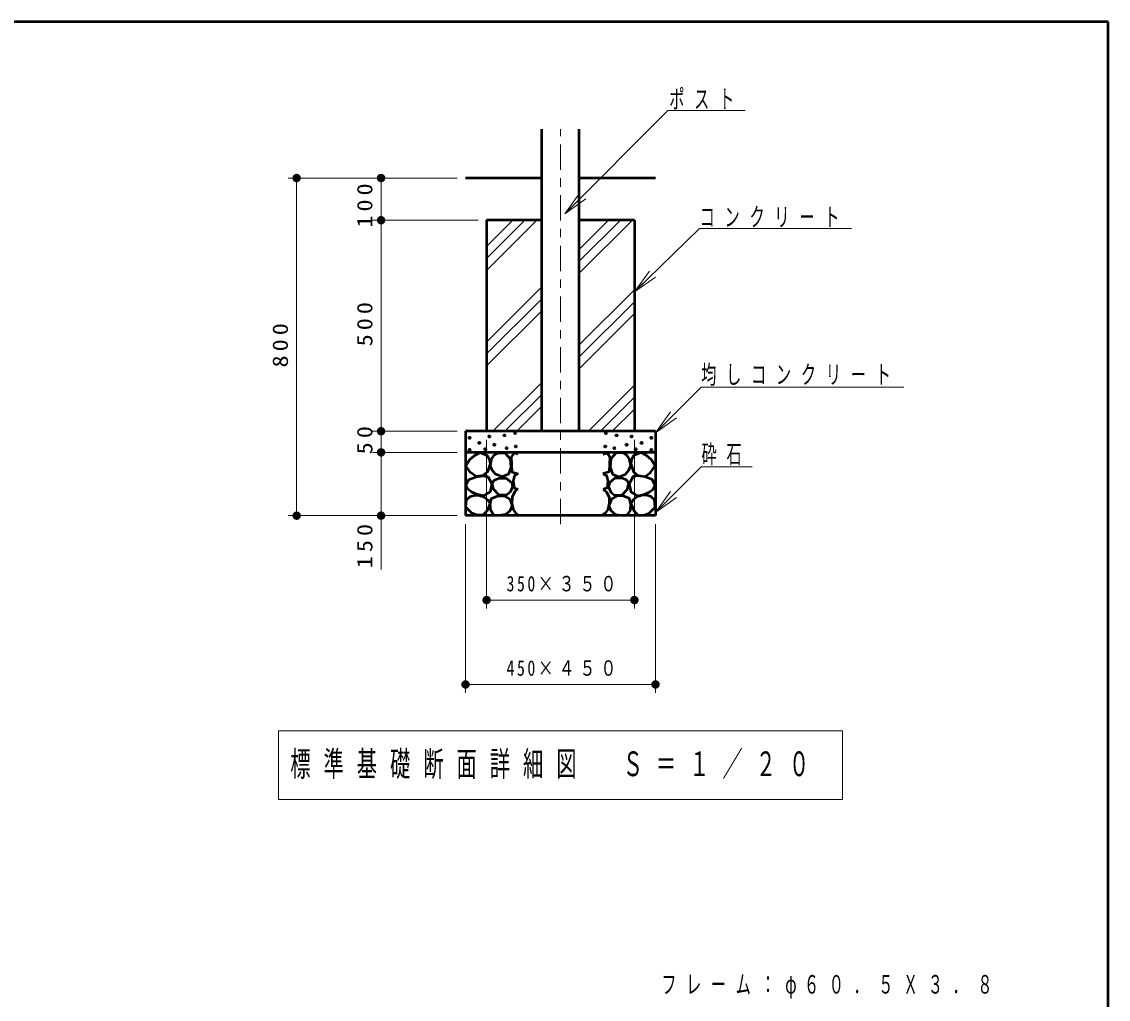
# Model space of a CAD drawing. Units: millimetres on the paper, with parts at other scales. Extents: x -385 to 0, y -594 to 267.
# Drawn here: x -128.7 to 0, y -442.8 to -327 of the extents above; entities that cross this region are included whole.
import ezdxf

# ---------------------------------------------------------------- set-up
doc = ezdxf.new("R2010")
doc.units = ezdxf.units.MM
doc.linetypes.add('USER2', pattern=[6, 3, -1, 1, -1])
doc.layers.add('LY_1', color=140, linetype='Continuous', lineweight=50)
doc.styles.add('ＭＳ ゴシック', font='')
doc.styles.get('ＭＳ ゴシック').set_extended_font_data('MS Gothic')

# ---------------------------------------------------------------- blocks, each defined once
blk = doc.blocks.new('filled_dot')
at = {"color": 0, "linetype": 'Continuous', "lineweight": -2, "const_width": 1.25}
blk.add_lwpolyline([(-0.625, 0, 1), (0.625, 0, 1)], format="xyb", close=True, dxfattribs=at)

msp = doc.modelspace()

# ---------------------------------------------------------------- linework, layer by layer
at = {"layer": 'LY_1', "color": 7}
for p, q in [((0, -327), (-385, -327)), ((0, -594), (0, -327))]:
    msp.add_line(p, q, dxfattribs=at)
at = {"layer": 'LY_1', "color": 7, "lineweight": 13}
for p, q in [((-64.355, -349.747), (-52.144, -337.536)), ((-52.144, -337.536), (-42.995, -337.536)), ((-87.119, -345.521), (-97.119, -345.521)), ((-96.119, -385.521), (-96.119, -345.521)), ((-77.119, -345.521), (-87.119, -345.521)), ((-86.119, -350.521), (-86.119, -345.521)), ((-64.355, -349.747), (-62.588, -347.272)), ((-64.355, -349.747), (-62.234, -347.626)), ((-61.88, -347.979), (-64.355, -349.747)), ((-74.619, -350.521), (-87.119, -350.521)), ((-86.119, -375.521), (-86.119, -350.521)), ((-73.619, -353.633), (-70.507, -350.521)), ((-73.619, -355.047), (-69.092, -350.521)), ((-73.619, -356.461), (-67.678, -350.521)), ((-62.641, -353.969), (-59.193, -350.521)), ((-62.641, -355.383), (-57.779, -350.521)), ((-62.641, -356.798), (-56.364, -350.521)), ((-56.119, -359.008), (-48.394, -351.511)), ((-48.394, -351.511), (-30.394, -351.511)), ((-56.119, -359.008), (-54.314, -356.559)), ((-56.119, -359.008), (-53.966, -356.918)), ((-53.618, -357.277), (-56.119, -359.008)), ((-73.619, -364.947), (-67.096, -358.424)), ((-62.641, -365.283), (-56.119, -358.76)), ((-73.619, -366.361), (-67.096, -359.838)), ((-62.641, -366.697), (-56.119, -360.175)), ((-73.619, -367.775), (-67.096, -361.253)), ((-62.641, -368.111), (-56.119, -361.589)), ((-72.879, -375.521), (-67.096, -369.738)), ((-61.565, -375.521), (-56.119, -370.074)), ((-53.619, -375.701), (-48.21, -370.292)), ((-48.21, -370.292), (-24.21, -370.292)), ((-71.465, -375.521), (-67.096, -371.152)), ((-60.151, -375.521), (-56.119, -371.488)), ((-70.051, -375.521), (-67.096, -372.566)), ((-58.737, -375.521), (-56.119, -372.902)), ((-53.619, -375.701), (-51.851, -373.226)), ((-53.619, -375.701), (-51.497, -373.58)), ((-51.144, -373.933), (-53.619, -375.701)), ((-77.119, -375.521), (-87.119, -375.521)), ((-86.119, -378.021), (-86.119, -375.521)), ((-73.619, -376.521), (-73.619, -396.521)), ((-56.119, -376.521), (-56.119, -396.521)), ((-77.119, -378.021), (-87.119, -378.021)), ((-86.119, -391.891), (-86.119, -378.021)), ((-53.619, -385.137), (-48.21, -379.728)), ((-48.21, -379.728), (-42.166, -379.728)), ((-53.619, -385.137), (-51.851, -382.663)), ((-53.619, -385.137), (-51.497, -383.016)), ((-51.144, -383.37), (-53.619, -385.137)), ((-87.119, -385.521), (-97.119, -385.521)), ((-77.119, -385.521), (-87.119, -385.521)), ((-76.119, -386.521), (-76.119, -406.521)), ((-53.619, -386.521), (-53.619, -406.521)), ((-56.119, -395.521), (-73.619, -395.521)), ((-53.619, -405.521), (-76.119, -405.521)), ((-98.269, -411.032), (-98.269, -419.165)), ((-31.469, -411.032), (-98.269, -411.032)), ((-31.469, -419.165), (-31.469, -411.032)), ((-98.269, -419.165), (-31.469, -419.165))]:
    msp.add_line(p, q, dxfattribs=at)
at = {"layer": 'LY_1'}
for p, q in [((-67.096, -375.521), (-67.096, -339.714)), ((-62.641, -375.521), (-62.641, -339.714)), ((-67.096, -345.521), (-76.119, -345.521)), ((-53.619, -345.521), (-62.641, -345.521)), ((-67.096, -350.521), (-73.619, -350.521)), ((-73.619, -350.521), (-73.619, -375.521)), ((-56.119, -350.521), (-62.641, -350.521)), ((-56.119, -350.521), (-56.119, -375.521)), ((-53.619, -375.521), (-76.119, -375.521)), ((-76.119, -375.521), (-76.119, -385.521)), ((-53.619, -375.521), (-53.619, -385.521)), ((-53.619, -378.021), (-76.119, -378.021)), ((-53.619, -385.521), (-76.119, -385.521))]:
    msp.add_line(p, q, dxfattribs=at)
at = {"layer": 'LY_1', "color": 7, "linetype": 'USER2', "lineweight": 13}
msp.add_line((-64.869, -386.544), (-64.869, -339.714), dxfattribs=at)
at = {"layer": 'LY_1'}
for points in [[(-74.873, -380.88), (-75.543, -380.428), (-76.068, -379.613), (-75.652, -378.888), (-75.054, -378.381), (-74.366, -378.055), (-73.551, -378.399), (-73.281, -378.861), (-73.207, -379.395), (-73.515, -380.319), (-74.04, -380.754)], [(-71.774, -380.939), (-72.551, -380.594), (-72.97, -380.141), (-73.176, -379.58), (-73.025, -378.825), (-72.715, -378.368), (-72.27, -378.07), (-71.429, -378.113), (-70.847, -378.803), (-70.76, -379.774), (-71.019, -380.594)], [(-57.963, -380.939), (-57.187, -380.594), (-56.767, -380.141), (-56.561, -379.58), (-56.712, -378.825), (-57.022, -378.368), (-57.467, -378.07), (-58.308, -378.113), (-58.891, -378.803), (-58.977, -379.774), (-58.718, -380.594)], [(-54.864, -380.88), (-54.194, -380.428), (-53.669, -379.613), (-54.086, -378.888), (-54.683, -378.381), (-55.371, -378.055), (-56.186, -378.399), (-56.456, -378.861), (-56.53, -379.395), (-56.222, -380.319), (-55.697, -380.754)], [(-74.728, -383.017), (-75.362, -382.746), (-75.833, -382.386), (-76.068, -381.913), (-75.724, -381.224), (-74.855, -380.935), (-74.121, -380.8), (-73.479, -380.899), (-72.99, -381.75), (-73.207, -382.709), (-73.986, -383.162)], [(-55.009, -383.017), (-54.375, -382.746), (-53.904, -382.386), (-53.669, -381.913), (-54.013, -381.224), (-54.882, -380.935), (-55.616, -380.8), (-56.259, -380.899), (-56.748, -381.75), (-56.53, -382.709), (-55.752, -383.162)], [(-72.141, -383.096), (-72.788, -382.384), (-72.96, -381.629), (-72.641, -381.273), (-72.119, -381.068), (-71.3, -381.068), (-70.653, -381.629), (-70.545, -382.125), (-70.825, -382.751), (-71.213, -383.053)], [(-57.596, -383.096), (-56.949, -382.384), (-56.777, -381.629), (-57.096, -381.273), (-57.618, -381.068), (-58.438, -381.068), (-59.085, -381.629), (-59.193, -382.125), (-58.912, -382.751), (-58.524, -383.053)], [(-74.746, -385.462), (-75.362, -385.209), (-76.068, -384.502), (-75.996, -383.651), (-75.554, -383.27), (-74.964, -383.108), (-74.447, -383.123), (-73.949, -383.289), (-73.465, -383.629), (-73.207, -384.086), (-73.587, -385.009), (-74.058, -385.444)], [(-73.198, -384.174), (-73.025, -383.484), (-72.378, -383.204), (-71.58, -383.16), (-70.89, -383.549), (-70.588, -384.347), (-70.847, -384.908), (-71.364, -385.382), (-72.184, -385.49), (-72.766, -385.447), (-73.138, -384.915)], [(-56.54, -384.174), (-56.712, -383.484), (-57.359, -383.204), (-58.157, -383.16), (-58.847, -383.549), (-59.149, -384.347), (-58.891, -384.908), (-58.373, -385.382), (-57.553, -385.49), (-56.971, -385.447), (-56.6, -384.915)], [(-54.991, -385.462), (-54.375, -385.209), (-53.669, -384.502), (-53.741, -383.651), (-54.183, -383.27), (-54.774, -383.108), (-55.29, -383.123), (-55.788, -383.289), (-56.272, -383.629), (-56.53, -384.086), (-56.15, -385.009), (-55.679, -385.444)]]:
    msp.add_lwpolyline(points, close=True, dxfattribs=at)
for points in [[(-69.905, -378.236), (-70.376, -378.073), (-70.702, -378.58), (-70.665, -379.395), (-70.629, -380.337), (-69.887, -380.554)], [(-59.832, -378.236), (-59.362, -378.073), (-59.036, -378.58), (-59.072, -379.395), (-59.108, -380.337), (-59.851, -380.554)], [(-69.905, -380.573), (-70.303, -380.754), (-70.484, -381.406), (-70.376, -382.221), (-69.923, -382.438)], [(-59.832, -380.573), (-59.434, -380.754), (-59.253, -381.406), (-59.362, -382.221), (-59.814, -382.438)], [(-69.905, -382.438), (-70.267, -382.655), (-70.611, -383.343), (-70.647, -384.068), (-70.466, -384.792), (-70.213, -385.191), (-69.869, -385.426)], [(-59.832, -382.438), (-59.47, -382.655), (-59.126, -383.343), (-59.09, -384.068), (-59.271, -384.792), (-59.525, -385.191), (-59.869, -385.426)]]:
    msp.add_lwpolyline(points, dxfattribs=at)
for centre in [(-70.24, -375.748), (-59.497, -375.748), (-75.634, -376.29), (-74.473, -376.909), (-73.286, -376.135), (-71.505, -376.006), (-58.233, -376.006), (-56.452, -376.135), (-55.264, -376.909), (-54.103, -376.29), (-75.634, -377.735), (-73.776, -377.658), (-72.692, -377.116), (-71.247, -377.529), (-70.162, -377.322), (-59.575, -377.322), (-58.491, -377.529), (-57.045, -377.116), (-55.961, -377.658), (-54.103, -377.735)]:
    msp.add_circle(centre, 0.0774, dxfattribs=at)

# ---------------------------------------------------------------- block references
at = {"layer": 'LY_1', "color": 7, "lineweight": 13, "xscale": 0.4, "yscale": 0.4}
for p, rotation in [((-96.119, -345.521), 270), ((-86.119, -345.521), 270), ((-86.119, -350.521), 90), ((-86.119, -350.521), 270), ((-86.119, -375.521), 90), ((-86.119, -375.521), 270), ((-86.119, -378.021), 90), ((-86.119, -378.021), 270), ((-96.119, -385.521), 90), ((-86.119, -385.521), 90), ((-56.119, -395.521), 180), ((-53.619, -405.521), 180)]:
    msp.add_blockref('filled_dot', p, dxfattribs=dict(at, rotation=rotation))
for p in [(-73.619, -395.521), (-76.119, -405.521)]:
    msp.add_blockref('filled_dot', p, dxfattribs=at)

# ---------------------------------------------------------------- texts
at = {"layer": 'LY_1', "color": 7, "style": 'ＭＳ ゴシック'}
for s, insert, char_height, attachment_point in [('\\T1.64;\\W0.6;ポスト', (-51.995, -337.386), 2.199, 7), ('\\T1.64;\\W0.6;コンクリート', (-48.394, -351.361), 2.199, 7), ('\\T1.64;\\W0.6;均しコンクリート', (-48.21, -370.142), 2.199, 7), ('\\T1.64;\\W0.6;砕石', (-48.166, -379.578), 2.199, 7), ('\\T1.32;\\W0.75;350×３５０', (-64.461, -394.521), 1.833, 8), ('\\T1.32;\\W0.75;450×４５０', (-64.461, -404.521), 1.833, 8), ('\\T1.64;\\W0.6;標準基礎断面詳細図\u3000Ｓ＝１／２０', (-96.869, -415.098), 2.933, 4), ('\\T1.63;\\W0.6;フレーム：φ６０．５Ｘ３．８', (-52.931, -442.746), 2.199, 7)]:
    msp.add_mtext(s, dxfattribs=dict(at, insert=insert, char_height=char_height, attachment_point=attachment_point))
at = {"layer": 'LY_1', "color": 7, "char_height": 1.833, "attachment_point": 8, "rotation": 90, "style": 'ＭＳ ゴシック'}
for s, insert in [('\\T1.33;\\W1.15;100', (-87.119, -348.538)), ('\\T1.33;\\W1.15;500', (-87.119, -362.604)), ('\\T1.33;\\W1.15;800', (-97.119, -365.104)), ('\\T1.34;\\W1.15;50', (-87.119, -376.343)), ('\\T1.33;\\W1.15;150', (-87.119, -388.891))]:
    msp.add_mtext(s, dxfattribs=dict(at, insert=insert))

doc.saveas('drawing.dxf')
